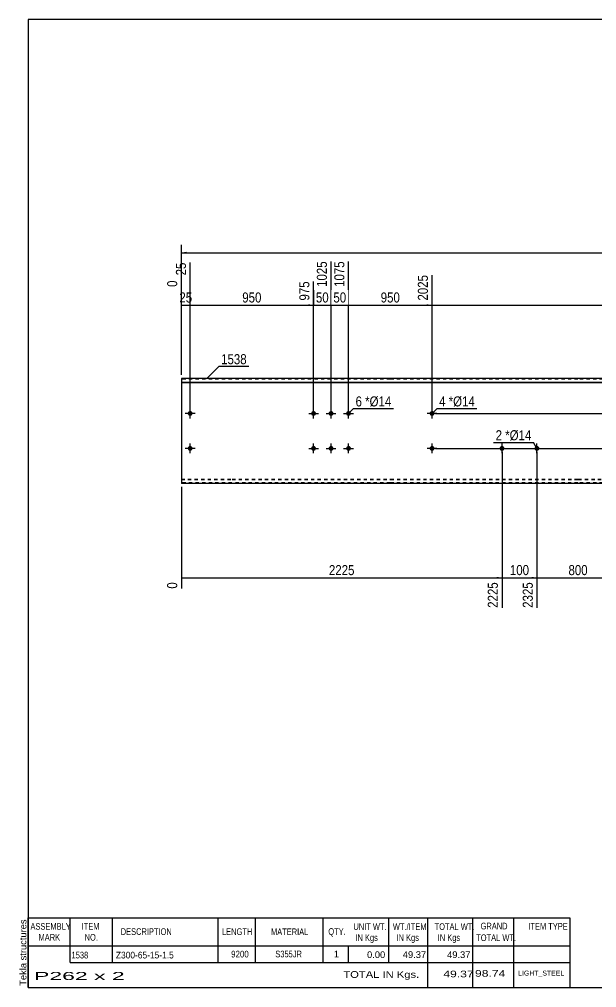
# Model space of a CAD drawing. Header units: millimetres. Extents: x -46 to 356, y -159 to 118.
# Drawn here: x -46.3 to 118.8, y -159.3 to 117.8 of the extents above; entities that cross this region are included whole.
import ezdxf

# ---------------------------------------------------------------- set-up
doc = ezdxf.new("R2010")
doc.units = ezdxf.units.MM
doc.linetypes.add('DXK_LINE_DOT1', pattern=[1.8814, 0.9407, -0.9407])
doc.styles.add('Arial', font='ARIAL.TTF', dxfattribs={"height": 0.2})
doc.styles.add('Arial Narrow', font='ARIALN.TTF', dxfattribs={"height": 0.2})

# ---------------------------------------------------------------- blocks, each defined once
blk = doc.blocks.new('Unknown-628701556-1200')
at = {"color": 5, "linetype": 'Continuous'}
for p, q in [((356.18, 117.75), (-43.82, 117.75)), ((-43.82, 117.75), (-43.82, -159.25)), ((356.18, -159.25), (356.18, 117.75)), ((-43.82, -159.25), (356.18, -159.25))]:
    blk.add_line(p, q, dxfattribs=at)
at = {"color": 174, "linetype": 'Continuous', "style": 'Arial'}
blk.add_text('Tekla structures', height=1.9102, rotation=90, dxfattribs=at).set_placement((-44.32, -158.75))
blk = doc.blocks.new('Bolt-628701556-1271 - 1220')
at = {"linetype": 'Continuous'}
for points in [[(1.8, 5, -1), (3.2, 5, -1)], [(70.99, 5, -1), (72.39, 5, -1)]]:
    blk.add_hatch(color=3, dxfattribs=at).paths.add_polyline_path(points)
at = {"color": 3, "linetype": 'Continuous'}
for p, q in [((2.5, 3.6), (2.5, 6.4)), ((71.69, 3.6), (71.69, 6.4)), ((3.9, 5), (1.1, 5)), ((73.09, 5), (70.29, 5))]:
    blk.add_line(p, q, dxfattribs=at)
blk = doc.blocks.new('Bolt-628701556-1266 - 1220')
at = {"linetype": 'Continuous'}
for points in [[(1.8, -5, -1), (3.2, -5, -1)], [(70.99, -5, -1), (72.39, -5, -1)]]:
    blk.add_hatch(color=3, dxfattribs=at).paths.add_polyline_path(points)
at = {"color": 3, "linetype": 'Continuous'}
for p, q in [((3.9, -5), (1.1, -5)), ((2.5, -6.4), (2.5, -3.6)), ((73.09, -5), (70.29, -5)), ((71.69, -6.4), (71.69, -3.6))]:
    blk.add_line(p, q, dxfattribs=at)
blk = doc.blocks.new('Bolt-628701556-1299 - 1220')
at = {"linetype": 'Continuous'}
for points in [[(37.1, 5, -1), (38.5, 5, -1)], [(42.1, 5, -1), (43.5, 5, -1)], [(47.1, 5, -1), (48.5, 5, -1)], [(37.1, -5, -1), (38.5, -5, -1)], [(42.1, -5, -1), (43.5, -5, -1)], [(47.1, -5, -1), (48.5, -5, -1)]]:
    blk.add_hatch(color=3, dxfattribs=at).paths.add_polyline_path(points)
at = {"color": 3, "linetype": 'Continuous'}
for p, q in [((37.8, 3.6), (37.8, 6.4)), ((42.8, 3.6), (42.8, 6.4)), ((47.8, 3.6), (47.8, 6.4)), ((36.4, 5), (39.2, 5)), ((41.4, 5), (44.2, 5)), ((46.4, 5), (49.2, 5)), ((36.4, -5), (39.2, -5)), ((37.8, -6.4), (37.8, -3.6)), ((41.4, -5), (44.2, -5)), ((42.8, -6.4), (42.8, -3.6)), ((46.4, -5), (49.2, -5)), ((47.8, -6.4), (47.8, -3.6))]:
    blk.add_line(p, q, dxfattribs=at)
blk = doc.blocks.new('Part-628701556-1340 - 1220')
at = {"color": 2, "linetype": 'Continuous'}
for p, q in [((0, 15), (0, -15)), ((14.4, 15), (0, 15)), ((0, 13.94), (14.4, 13.94)), ((59.69, 15), (14.5, 15)), ((14.5, 13.94), (59.69, 13.94)), ((113.39, 15), (59.79, 15)), ((59.79, 13.94), (113.39, 13.94)), ((146.89, 15), (113.49, 15)), ((113.49, 13.94), (146.89, 13.94)), ((180.39, 15), (146.99, 15)), ((146.99, 13.94), (180.39, 13.94)), ((203.49, 15), (180.49, 15)), ((180.49, 13.94), (203.49, 13.94)), ((236.99, 15), (203.59, 15)), ((203.59, 13.94), (236.99, 13.94)), ((270.49, 15), (237.09, 15)), ((237.09, 13.94), (270.49, 13.94)), ((304.99, 15), (270.59, 15)), ((270.59, 13.94), (304.99, 13.94)), ((304.99, 13.94), (304.99, 15)), ((304.99, -15), (304.99, 13.94)), ((0, 13.83), (14.4, 13.83)), ((14.5, 13.83), (59.69, 13.83)), ((59.79, 13.83), (113.39, 13.83)), ((113.49, 13.83), (146.89, 13.83)), ((146.99, 13.83), (180.39, 13.83)), ((180.49, 13.83), (203.49, 13.83)), ((203.59, 13.83), (236.99, 13.83)), ((237.09, 13.83), (270.49, 13.83)), ((270.59, 13.83), (304.99, 13.83)), ((14.4, -15), (0, -15)), ((59.69, -15), (14.5, -15)), ((113.39, -15), (59.79, -15)), ((146.89, -15), (113.49, -15)), ((180.39, -15), (146.99, -15)), ((203.49, -15), (180.49, -15)), ((236.99, -15), (203.59, -15)), ((270.49, -15), (237.09, -15)), ((304.99, -15), (270.59, -15))]:
    blk.add_line(p, q, dxfattribs=at)
at = {"color": 7, "linetype": 'DXK_LINE_DOT1'}
for p, q in [((14.4, 14.85), (0, 14.85)), ((59.69, 14.85), (14.5, 14.85)), ((113.39, 14.85), (59.79, 14.85)), ((146.89, 14.85), (113.49, 14.85)), ((180.39, 14.85), (146.99, 14.85)), ((203.49, 14.85), (180.49, 14.85)), ((236.99, 14.85), (203.59, 14.85)), ((270.49, 14.85), (237.09, 14.85)), ((304.99, 14.85), (270.59, 14.85)), ((0, -13.83), (14.4, -13.83)), ((14.5, -13.83), (59.69, -13.83)), ((59.79, -13.83), (113.39, -13.83)), ((113.49, -13.83), (146.89, -13.83)), ((146.99, -13.83), (180.39, -13.83)), ((180.49, -13.83), (203.49, -13.83)), ((203.59, -13.83), (236.99, -13.83)), ((237.09, -13.83), (270.49, -13.83)), ((270.59, -13.83), (304.99, -13.83)), ((0, -13.94), (14.4, -13.94)), ((14.4, -14.85), (0, -14.85)), ((14.5, -13.94), (59.69, -13.94)), ((59.69, -14.85), (14.5, -14.85)), ((59.79, -13.94), (113.39, -13.94)), ((113.39, -14.85), (59.79, -14.85)), ((113.49, -13.94), (146.89, -13.94)), ((146.89, -14.85), (113.49, -14.85)), ((146.99, -13.94), (180.39, -13.94)), ((180.39, -14.85), (146.99, -14.85)), ((180.49, -13.94), (203.49, -13.94)), ((203.49, -14.85), (180.49, -14.85)), ((203.59, -13.94), (236.99, -13.94)), ((236.99, -14.85), (203.59, -14.85)), ((237.09, -13.94), (270.49, -13.94)), ((270.49, -14.85), (237.09, -14.85)), ((270.59, -13.94), (304.99, -13.94)), ((304.99, -14.85), (270.59, -14.85))]:
    blk.add_line(p, q, dxfattribs=at)
blk = doc.blocks.new('Bolt-628701556-1648 - 1220')
at = {"linetype": 'Continuous'}
for points in [[(91.69, -4.3, -1), (91.69, -5.7, -1)], [(101.69, -4.3, -1), (101.69, -5.7, -1)]]:
    blk.add_hatch(color=3, dxfattribs=at).paths.add_polyline_path(points)
at = {"color": 3, "linetype": 'Continuous'}
for p, q in [((90.29, -5), (93.09, -5)), ((91.69, -6.4), (91.69, -3.6)), ((100.29, -5), (103.09, -5)), ((101.69, -6.4), (101.69, -3.6))]:
    blk.add_line(p, q, dxfattribs=at)
blk = doc.blocks.new('StraightDimension-628701556-1809 - 1220')
at = {"linetype": 'Continuous'}
blk.add_hatch(color=7, dxfattribs=at).paths.add_polyline_path([(41.3, 36.25), (42.8, 36), (41.3, 35.75)])
at = {"color": 7, "linetype": 'Continuous'}
for p, q in [((42.8, 6), (42.8, 48.51)), ((37.8, 6), (37.8, 42.78)), ((37.8, 36), (42.8, 36))]:
    blk.add_line(p, q, dxfattribs=at)
at = {"color": 0}
blk.add_wipeout([(42.73, 36.15), (42.73, 40.35), (37.87, 40.35), (37.87, 36.15)], dxfattribs=at)
at = {"color": 0, "linetype": 'Continuous'}
blk.add_wipeout([(42.2, 49.11), (38, 49.11), (38, 40.6), (42.2, 40.6)], dxfattribs=at)
at = {"color": 3, "linetype": 'Continuous', "style": 'Arial Narrow'}
blk.add_text('1025', height=2.863, rotation=90.0002, dxfattribs=at).set_placement((41.6, 41.2))
at = {"color": 3, "style": 'Arial Narrow'}
blk.add_text('50', height=2.863, dxfattribs=at).set_placement((38.47, 36.75))
blk = doc.blocks.new('StraightDimension-628701556-1510 - 1220')
at = {"linetype": 'Continuous'}
blk.add_hatch(color=7, dxfattribs=at).paths.add_polyline_path([(1, 36.25), (2.5, 36), (1, 35.75)])
at = {"color": 7, "linetype": 'Continuous'}
for p, q in [((2.5, 6), (2.5, 48.16)), ((0, 16), (0, 43.03)), ((0, 36), (2.5, 36))]:
    blk.add_line(p, q, dxfattribs=at)
at = {"color": 0, "linetype": 'Continuous'}
blk.add_wipeout([(1.9, 48.76), (-2.3, 48.76), (-2.3, 43.9), (1.9, 43.9)], dxfattribs=at)
at = {"color": 0}
blk.add_wipeout([(3.68, 36.15), (3.68, 40.35), (-1.18, 40.35), (-1.18, 36.15)], dxfattribs=at)
at = {"color": 0, "linetype": 'Continuous'}
blk.add_wipeout([(-0.6, 43.63), (-4.8, 43.63), (-4.8, 40.6), (-0.6, 40.6)], dxfattribs=at)
at = {"color": 3, "linetype": 'Continuous', "style": 'Arial Narrow'}
for s, height, p in [('25', 2.863, (1.3, 44.5)), ('0', 2.86, (-1.2, 41.2))]:
    blk.add_text(s, height=height, rotation=90.0002, dxfattribs=at).set_placement(p)
at = {"color": 3, "style": 'Arial Narrow'}
blk.add_text('25', height=2.863, dxfattribs=at).set_placement((-0.58, 36.75))
blk = doc.blocks.new('StraightDimension-628701556-1357 - 1220')
at = {"linetype": 'Continuous'}
for points in [[(1.5, 50.75), (0, 51), (1.5, 51.25)], [(303.49, 51.25), (304.99, 51), (303.49, 50.75)]]:
    blk.add_hatch(color=7, dxfattribs=at).paths.add_polyline_path(points)
at = {"color": 7, "linetype": 'Continuous'}
for p, q in [((0, 16), (0, 53.25)), ((304.99, 16), (304.99, 53.25)), ((0, 51), (304.99, 51))]:
    blk.add_line(p, q, dxfattribs=at)
at = {"color": 0}
blk.add_wipeout([(156.75, 51.15), (156.75, 55.35), (148.24, 55.35), (148.24, 51.15)], dxfattribs=at)
at = {"color": 3, "style": 'Arial Narrow'}
blk.add_text('9200', height=2.863, dxfattribs=at).set_placement((148.84, 51.75))
blk = doc.blocks.new('StraightDimension-628701556-1370 - 1220')
at = {"linetype": 'Continuous'}
for points in [[(314.56, -6.5), (314.81, -5), (315.06, -6.5)], [(315.06, -13.5), (314.81, -15), (314.56, -13.5)]]:
    blk.add_hatch(color=7, dxfattribs=at).paths.add_polyline_path(points)
at = {"color": 7, "linetype": 'Continuous'}
for p, q in [((72.69, -5), (317.21, -5)), ((314.81, -15), (314.81, -5)), ((293.49, -15), (317.21, -15))]:
    blk.add_line(p, q, dxfattribs=at)
at = {"color": 0}
blk.add_wipeout([(314.66, -6.66), (310.46, -6.66), (310.46, -13.34), (314.66, -13.34)], dxfattribs=at)
at = {"color": 3, "style": 'Arial Narrow'}
blk.add_text('100', height=2.863, rotation=90.0002, dxfattribs=at).set_placement((314.06, -12.74))
blk = doc.blocks.new('StraightDimension-628701556-1387 - 1220')
at = {"linetype": 'Continuous'}
for points in [[(284.75, 3.5), (285, 5), (285.25, 3.5)], [(285.25, -3.5), (285, -5), (284.75, -3.5)]]:
    blk.add_hatch(color=7, dxfattribs=at).paths.add_polyline_path(points)
at = {"color": 7, "linetype": 'Continuous'}
for p, q in [((72.69, 5), (287.4, 5)), ((285, -5), (285, 5)), ((72.69, -5), (287.4, -5))]:
    blk.add_line(p, q, dxfattribs=at)
at = {"color": 0}
blk.add_wipeout([(284.85, 3.34), (280.65, 3.34), (280.65, -3.34), (284.85, -3.34)], dxfattribs=at)
at = {"color": 3, "style": 'Arial Narrow'}
blk.add_text('100', height=2.863, rotation=90.0002, dxfattribs=at).set_placement((284.25, -2.74))
blk = doc.blocks.new('StraightDimension-628701556-1403 - 1220')
at = {"linetype": 'Continuous'}
for points in [[(284.75, 13.5), (285, 15), (285.25, 13.5)], [(285.25, 6.5), (285, 5), (284.75, 6.5)]]:
    blk.add_hatch(color=7, dxfattribs=at).paths.add_polyline_path(points)
at = {"color": 7, "linetype": 'Continuous'}
for p, q in [((291.49, 15), (282.75, 15)), ((285, 5), (285, 15)), ((72.69, 5), (287.4, 5))]:
    blk.add_line(p, q, dxfattribs=at)
at = {"color": 0}
blk.add_wipeout([(284.85, 13.34), (280.65, 13.34), (280.65, 6.66), (284.85, 6.66)], dxfattribs=at)
at = {"color": 3, "style": 'Arial Narrow'}
blk.add_text('100', height=2.863, rotation=90.0002, dxfattribs=at).set_placement((284.25, 7.26))
blk = doc.blocks.new('StraightDimension-628701556-1523 - 1220')
at = {"linetype": 'Continuous'}
blk.add_hatch(color=7, dxfattribs=at).paths.add_polyline_path([(36.3, 36.25), (37.8, 36), (36.3, 35.75)])
at = {"color": 7, "linetype": 'Continuous'}
for p, q in [((2.5, 6), (2.5, 48.16)), ((37.8, 6), (37.8, 42.78)), ((2.5, 36), (37.8, 36))]:
    blk.add_line(p, q, dxfattribs=at)
at = {"color": 0, "linetype": 'Continuous'}
blk.add_wipeout([(37.2, 43.38), (33, 43.38), (33, 36.7), (37.2, 36.7)], dxfattribs=at)
at = {"color": 0}
blk.add_wipeout([(23.49, 36.15), (23.49, 40.35), (16.81, 40.35), (16.81, 36.15)], dxfattribs=at)
at = {"color": 3, "linetype": 'Continuous', "style": 'Arial Narrow'}
blk.add_text('975', height=2.863, rotation=90.0002, dxfattribs=at).set_placement((36.6, 37.3))
at = {"color": 3, "style": 'Arial Narrow'}
blk.add_text('950', height=2.863, dxfattribs=at).set_placement((17.41, 36.75))
blk = doc.blocks.new('StraightDimension-628701556-1540 - 1220')
at = {"linetype": 'Continuous'}
blk.add_hatch(color=7, dxfattribs=at).paths.add_polyline_path([(70.19, 36.25), (71.69, 36), (70.19, 35.75)])
at = {"color": 7, "linetype": 'Continuous'}
for p, q in [((47.8, 6), (47.8, 48.51)), ((71.69, 6), (71.69, 44.61)), ((47.8, 36), (71.69, 36))]:
    blk.add_line(p, q, dxfattribs=at)
at = {"color": 0, "linetype": 'Continuous'}
blk.add_wipeout([(71.09, 45.21), (66.89, 45.21), (66.89, 36.7), (71.09, 36.7)], dxfattribs=at)
at = {"color": 0}
blk.add_wipeout([(63.09, 36.15), (63.09, 40.35), (56.4, 40.35), (56.4, 36.15)], dxfattribs=at)
at = {"color": 3, "linetype": 'Continuous', "style": 'Arial Narrow'}
blk.add_text('2025', height=2.863, rotation=90.0002, dxfattribs=at).set_placement((70.49, 37.3))
at = {"color": 3, "style": 'Arial Narrow'}
blk.add_text('950', height=2.863, dxfattribs=at).set_placement((57, 36.75))
blk = doc.blocks.new('StraightDimension-628701556-1553 - 1220')
at = {"linetype": 'Continuous'}
blk.add_hatch(color=7, dxfattribs=at).paths.add_polyline_path([(190.49, 36.25), (191.99, 36), (190.49, 35.75)])
at = {"color": 7, "linetype": 'Continuous'}
for p, q in [((71.69, 6), (71.69, 44.61)), ((191.99, 6), (191.99, 44.61)), ((71.69, 36), (191.99, 36))]:
    blk.add_line(p, q, dxfattribs=at)
at = {"color": 0, "linetype": 'Continuous'}
blk.add_wipeout([(191.39, 45.21), (187.19, 45.21), (187.19, 36.7), (191.39, 36.7)], dxfattribs=at)
at = {"color": 0}
blk.add_wipeout([(136.1, 36.15), (136.1, 40.35), (127.59, 40.35), (127.59, 36.15)], dxfattribs=at)
at = {"color": 3, "linetype": 'Continuous', "style": 'Arial Narrow'}
blk.add_text('5025', height=2.863, rotation=90.0002, dxfattribs=at).set_placement((190.79, 37.3))
at = {"color": 3, "style": 'Arial Narrow'}
blk.add_text('3000', height=2.863, dxfattribs=at).set_placement((128.19, 36.75))
blk = doc.blocks.new('StraightDimension-628701556-1811 - 1220')
at = {"linetype": 'Continuous'}
blk.add_hatch(color=7, dxfattribs=at).paths.add_polyline_path([(46.3, 36.25), (47.8, 36), (46.3, 35.75)])
at = {"color": 7, "linetype": 'Continuous'}
for p, q in [((42.8, 6), (42.8, 48.51)), ((47.8, 6), (47.8, 48.51)), ((42.8, 36), (47.8, 36))]:
    blk.add_line(p, q, dxfattribs=at)
at = {"color": 0}
blk.add_wipeout([(47.73, 36.15), (47.73, 40.35), (42.87, 40.35), (42.87, 36.15)], dxfattribs=at)
at = {"color": 0, "linetype": 'Continuous'}
blk.add_wipeout([(47.2, 49.11), (43, 49.11), (43, 40.6), (47.2, 40.6)], dxfattribs=at)
at = {"color": 3, "linetype": 'Continuous', "style": 'Arial Narrow'}
blk.add_text('1075', height=2.863, rotation=90.0002, dxfattribs=at).set_placement((46.6, 41.2))
at = {"color": 3, "style": 'Arial Narrow'}
blk.add_text('50', height=2.863, dxfattribs=at).set_placement((43.47, 36.75))
blk = doc.blocks.new('StraightDimension-628701556-1966 - 1220')
at = {"linetype": 'Continuous'}
blk.add_hatch(color=7, dxfattribs=at).paths.add_polyline_path([(123.69, -41.75), (125.19, -42), (123.69, -42.25)])
at = {"color": 7, "linetype": 'Continuous'}
for p, q in [((101.69, -6), (101.69, -50.61)), ((125.19, -6), (125.19, -50.61)), ((101.69, -42), (125.19, -42))]:
    blk.add_line(p, q, dxfattribs=at)
at = {"color": 0}
blk.add_wipeout([(116.79, -41.85), (116.79, -37.65), (110.1, -37.65), (110.1, -41.85)], dxfattribs=at)
at = {"color": 0, "linetype": 'Continuous'}
blk.add_wipeout([(124.59, -42.7), (120.39, -42.7), (120.39, -51.21), (124.59, -51.21)], dxfattribs=at)
at = {"color": 3, "style": 'Arial Narrow'}
blk.add_text('800', height=2.863, dxfattribs=at).set_placement((110.7, -41.25))
at = {"color": 3, "linetype": 'Continuous', "style": 'Arial Narrow'}
blk.add_text('3125', height=2.863, rotation=90.0002, dxfattribs=at).set_placement((123.99, -50.61))
blk = doc.blocks.new('StraightDimension-628701556-1967 - 1220')
at = {"linetype": 'Continuous'}
blk.add_hatch(color=7, dxfattribs=at).paths.add_polyline_path([(100.19, -41.75), (101.69, -42), (100.19, -42.25)])
at = {"color": 7, "linetype": 'Continuous'}
for p, q in [((91.69, -6), (91.69, -50.61)), ((101.69, -6), (101.69, -50.61)), ((91.69, -42), (101.69, -42))]:
    blk.add_line(p, q, dxfattribs=at)
at = {"color": 0}
blk.add_wipeout([(100.04, -41.85), (100.04, -37.65), (93.35, -37.65), (93.35, -41.85)], dxfattribs=at)
at = {"color": 3, "style": 'Arial Narrow'}
blk.add_text('100', height=2.863, dxfattribs=at).set_placement((93.95, -41.25))
at = {"color": 0, "linetype": 'Continuous'}
blk.add_wipeout([(101.09, -42.7), (96.89, -42.7), (96.89, -51.21), (101.09, -51.21)], dxfattribs=at)
at = {"color": 3, "linetype": 'Continuous', "style": 'Arial Narrow'}
blk.add_text('2325', height=2.863, rotation=90.0002, dxfattribs=at).set_placement((100.49, -50.61))
blk = doc.blocks.new('StraightDimension-628701556-1968 - 1220')
at = {"linetype": 'Continuous'}
blk.add_hatch(color=7, dxfattribs=at).paths.add_polyline_path([(90.19, -41.75), (91.69, -42), (90.19, -42.25)])
at = {"color": 7, "linetype": 'Continuous'}
for p, q in [((91.69, -6), (91.69, -50.61)), ((0, -16), (0, -45.13)), ((0, -42), (91.69, -42))]:
    blk.add_line(p, q, dxfattribs=at)
at = {"color": 0}
blk.add_wipeout([(50.1, -41.85), (50.1, -37.65), (41.59, -37.65), (41.59, -41.85)], dxfattribs=at)
at = {"color": 0, "linetype": 'Continuous'}
for points in [[(-0.6, -42.7), (-4.8, -42.7), (-4.8, -45.73), (-0.6, -45.73)], [(91.09, -42.7), (86.89, -42.7), (86.89, -51.21), (91.09, -51.21)]]:
    blk.add_wipeout(points, dxfattribs=at)
at = {"color": 3, "style": 'Arial Narrow'}
blk.add_text('2225', height=2.863, dxfattribs=at).set_placement((42.19, -41.25))
at = {"color": 3, "linetype": 'Continuous', "style": 'Arial Narrow'}
for s, height, p in [('0', 2.86, (-1.2, -45.13)), ('2225', 2.863, (90.49, -50.61))]:
    blk.add_text(s, height=height, rotation=90.0002, dxfattribs=at).set_placement(p)
blk = doc.blocks.new('CBS_BOM-628701556-2073')
at = {"color": 7, "linetype": 'Continuous'}
for p, q in [((-43.85, -147.28), (-43.85, -139.28)), ((-43.85, -139.28), (111.07, -139.28)), ((-31.85, -147.28), (-31.85, -139.28)), ((-19.66, -147.28), (-19.66, -139.28)), ((10.5, -147.28), (10.5, -139.28)), ((21.18, -147.28), (21.18, -139.28)), ((40.5, -147.28), (40.5, -139.28)), ((59.3, -147.28), (59.3, -139.28)), ((70.51, -147.28), (70.51, -139.28)), ((83.3, -147.28), (83.3, -139.28)), ((95.05, -147.28), (95.05, -139.28)), ((111.07, -139.29), (111.06, -147.27)), ((-43.85, -147.28), (111.07, -147.28)), ((-43.85, -152.08), (-43.85, -147.28)), ((-31.85, -152.08), (-31.85, -147.28)), ((-19.66, -152.08), (-19.66, -147.28)), ((10.5, -152.08), (10.5, -147.28)), ((21.18, -152.08), (21.18, -147.28)), ((40.5, -152.08), (40.5, -147.28)), ((47.76, -152.08), (47.76, -147.28)), ((59.3, -152.08), (59.3, -147.28)), ((70.51, -152.08), (70.51, -147.28)), ((83.3, -152.08), (83.3, -147.28)), ((95.06, -152.08), (95.06, -147.28)), ((111.07, -147.28), (111.07, -152.08)), ((-43.85, -159.28), (-43.85, -152.1)), ((-31.85, -152.08), (111.07, -152.08)), ((70.51, -159.28), (70.51, -152.1)), ((83.3, -159.28), (83.3, -152.1)), ((95.1, -159.28), (95.1, -152.1)), ((111.07, -152.08), (111.07, -159.28)), ((-43.85, -159.28), (111.07, -159.28))]:
    blk.add_line(p, q, dxfattribs=at)
at = {"color": 3, "linetype": 'Continuous', "style": 'Arial'}
for s, height, width, p in [('ASSEMBLY', 1.91, 0.7, (-43.17, -142.71)), ('ITEM', 1.91, 0.8, (-28.53, -142.71)), ('UNIT WT.', 1.91, 0.7, (49.19, -142.78)), ('WT./ITEM', 1.91, 0.7, (60.48, -142.78)), ('TOTAL WT.', 1.91, 0.7, (72.41, -142.78)), ('GRAND', 1.91, 0.8, (85.57, -142.62)), ('ITEM TYPE', 1.91, 0.7, (99.21, -142.7)), ('MARK', 1.91, 0.8, (-40.85, -145.84)), ('NO.', 1.91, 0.8, (-27.67, -145.84)), ('DESCRIPTION', 1.9102, 0.8, (-17.34, -144.21)), ('LENGTH', 1.91, 0.7, (11.61, -144.21)), ('MATERIAL', 1.91, 0.8, (25.63, -144.26)), ('QTY.', 1.91, 0.8, (42.02, -144.18)), ('IN Kgs', 1.91, 0.8, (49.77, -145.92)), ('IN Kgs', 1.91, 0.8, (61.52, -145.92)), ('IN Kgs', 1.91, 0.8, (73.31, -145.92)), ('TOTAL WT.', 1.91, 0.7, (84.31, -145.96))]:
    blk.add_text(s, height=height, dxfattribs=dict(at, width=width)).set_placement(p)
at = {"color": 7, "linetype": 'Continuous', "style": 'Arial'}
for s, height, width, p in [('1538', 1.91, 0.8, (-31.4, -150.93)), ('Z300-65-15-1.5', 1.9102, 0.9, (-18.73, -150.93)), ('9200', 1.91, 0.85, (14.22, -150.65)), ('S355JR', 1.91, 0.8, (26.87, -150.62))]:
    blk.add_text(s, height=height, dxfattribs=dict(at, width=width)).set_placement(p)
for s, p in [('1', (43.59, -150.62)), ('0.00', (53.1, -150.81)), ('49.37', (63.32, -150.78)), ('49.37', (75.99, -150.81))]:
    blk.add_text(s, height=1.91, dxfattribs=at).set_placement(p)
at = {"color": 6, "linetype": 'Continuous', "style": 'Arial'}
for s, height, width, p in [('P262 x 2', 2.292, 2.05, (-42.13, -157.09)), ('TOTAL IN Kgs.', 1.9102, 1.2, (46.31, -156.48)), ('49.37', 1.91, 1.3, (74.9, -156.33)), ('98.74', 1.91, 1.3, (83.97, -156.17))]:
    blk.add_text(s, height=height, dxfattribs=dict(at, width=width)).set_placement(p)
blk.add_text('LIGHT_STEEL', height=1.4135, dxfattribs=at).set_placement((96.32, -155.83))
blk = doc.blocks.new('Mark-628701556-1657 - 1220')
at = {"color": 0}
blk.add_wipeout([(91.7, -2.67), (91.7, 0.33), (89.88, 0.33), (89.88, -2.67)], dxfattribs=at)
blk.add_wipeout([(91.7, -2.67), (91.7, 0.33), (89.88, 0.33), (89.88, -2.67)], dxfattribs=at)
blk.add_wipeout([(93.88, -2.67), (93.88, 0.33), (92.6, 0.33), (92.6, -2.67)], dxfattribs=at)
blk.add_wipeout([(93.88, -2.67), (93.88, 0.33), (92.6, 0.33), (92.6, -2.67)], dxfattribs=at)
at = {"color": 3, "style": 'Arial Narrow'}
blk.add_text('2', height=2.86, dxfattribs=at).set_placement((89.88, -2.67))
at = {"color": 0}
blk.add_wipeout([(100.09, -2.67), (100.09, 0.33), (93.88, 0.33), (93.88, -2.67)], dxfattribs=at)
blk.add_wipeout([(100.09, -2.67), (100.09, 0.33), (93.88, 0.33), (93.88, -2.67)], dxfattribs=at)
at = {"color": 7, "linetype": 'Continuous'}
for p in [(89.28, -3.27), (101.69, -5)]:
    blk.add_line(p, (100.69, -3.27), dxfattribs=at)
at = {"color": 3, "style": 'Arial Narrow'}
for s, height, p in [('*', 2.86, (92.6, -2.67)), ('Ø14', 2.863, (93.88, -2.67))]:
    blk.add_text(s, height=height, dxfattribs=at).set_placement(p)
blk = doc.blocks.new('Mark-628701556-1295 - 1220')
at = {"color": 0}
blk.add_wipeout([(51.64, 7.01), (51.64, 10.01), (49.81, 10.01), (49.81, 7.01)], dxfattribs=at)
blk.add_wipeout([(51.64, 7.01), (51.64, 10.01), (49.81, 10.01), (49.81, 7.01)], dxfattribs=at)
at = {"color": 7, "linetype": 'Continuous'}
blk.add_line((47.8, 5), (49.21, 6.41), dxfattribs=at)
at = {"color": 0}
blk.add_wipeout([(53.82, 7.01), (53.82, 10.01), (52.54, 10.01), (52.54, 7.01)], dxfattribs=at)
blk.add_wipeout([(53.82, 7.01), (53.82, 10.01), (52.54, 10.01), (52.54, 7.01)], dxfattribs=at)
at = {"color": 3, "style": 'Arial Narrow'}
blk.add_text('6', height=2.86, dxfattribs=at).set_placement((49.81, 7.01))
at = {"color": 0}
blk.add_wipeout([(60.03, 7.01), (60.03, 10.01), (53.82, 10.01), (53.82, 7.01)], dxfattribs=at)
blk.add_wipeout([(60.03, 7.01), (60.03, 10.01), (53.82, 10.01), (53.82, 7.01)], dxfattribs=at)
at = {"color": 7, "linetype": 'Continuous'}
blk.add_line((49.21, 6.41), (60.63, 6.41), dxfattribs=at)
at = {"color": 3, "style": 'Arial Narrow'}
for s, height, p in [('*', 2.86, (52.54, 7.01)), ('Ø14', 2.863, (53.82, 7.01))]:
    blk.add_text(s, height=height, dxfattribs=at).set_placement(p)
blk = doc.blocks.new('Mark-628701556-1336 - 1220')
at = {"color": 0}
blk.add_wipeout([(18.67, 19.09), (18.67, 22.09), (11.36, 22.09), (11.36, 19.09)], dxfattribs=at)
blk.add_wipeout([(18.67, 19.09), (18.67, 22.09), (11.36, 22.09), (11.36, 19.09)], dxfattribs=at)
at = {"color": 7, "linetype": 'Continuous'}
for p, q in [((7.22, 14.95), (10.76, 18.49)), ((10.76, 18.49), (19.27, 18.49))]:
    blk.add_line(p, q, dxfattribs=at)
at = {"color": 3, "style": 'Arial Narrow'}
blk.add_text('1538', height=2.863, dxfattribs=at).set_placement((11.36, 19.09))
blk = doc.blocks.new('MarkSet-628701556-1613 - 1220')
at = {"color": 0}
blk.add_wipeout([(75.53, 7.01), (75.53, 10.01), (73.71, 10.01), (73.71, 7.01)], dxfattribs=at)
blk.add_wipeout([(75.53, 7.01), (75.53, 10.01), (73.71, 10.01), (73.71, 7.01)], dxfattribs=at)
at = {"color": 7, "linetype": 'Continuous'}
blk.add_line((71.69, 5), (73.11, 6.41), dxfattribs=at)
at = {"color": 0}
blk.add_wipeout([(77.71, 7.01), (77.71, 10.01), (76.43, 10.01), (76.43, 7.01)], dxfattribs=at)
blk.add_wipeout([(77.71, 7.01), (77.71, 10.01), (76.43, 10.01), (76.43, 7.01)], dxfattribs=at)
at = {"color": 3, "style": 'Arial Narrow'}
blk.add_text('4', height=2.86, dxfattribs=at).set_placement((73.71, 7.01))
at = {"color": 0}
blk.add_wipeout([(83.92, 7.01), (83.92, 10.01), (77.71, 10.01), (77.71, 7.01)], dxfattribs=at)
blk.add_wipeout([(83.92, 7.01), (83.92, 10.01), (77.71, 10.01), (77.71, 7.01)], dxfattribs=at)
at = {"color": 7, "linetype": 'Continuous'}
blk.add_line((73.11, 6.41), (84.52, 6.41), dxfattribs=at)
at = {"color": 3, "style": 'Arial Narrow'}
for s, height, p in [('*', 2.86, (76.43, 7.01)), ('Ø14', 2.863, (77.71, 7.01))]:
    blk.add_text(s, height=height, dxfattribs=at).set_placement(p)

msp = doc.modelspace()

# ---------------------------------------------------------------- block references
for name in ['Unknown-628701556-1200', 'Part-628701556-1340 - 1220', 'Bolt-628701556-1271 - 1220', 'Bolt-628701556-1299 - 1220', 'Bolt-628701556-1266 - 1220', 'Bolt-628701556-1648 - 1220', 'CBS_BOM-628701556-2073']:
    msp.add_blockref(name, (0, 0))

# ---------------------------------------------------------------- next in the draw order: block references
for name in ['StraightDimension-628701556-1510 - 1220', 'StraightDimension-628701556-1809 - 1220', 'StraightDimension-628701556-1370 - 1220']:
    msp.add_blockref(name, (0, 0))

# ---------------------------------------------------------------- next in the draw order: block references
for name in ['StraightDimension-628701556-1357 - 1220', 'StraightDimension-628701556-1387 - 1220']:
    msp.add_blockref(name, (0, 0))

# ---------------------------------------------------------------- next in the draw order: block references
for name in ['StraightDimension-628701556-1523 - 1220', 'StraightDimension-628701556-1403 - 1220', 'StraightDimension-628701556-1966 - 1220']:
    msp.add_blockref(name, (0, 0))

# ---------------------------------------------------------------- next in the draw order: block references
for name in ['StraightDimension-628701556-1540 - 1220', 'Mark-628701556-1336 - 1220', 'StraightDimension-628701556-1967 - 1220']:
    msp.add_blockref(name, (0, 0))

# ---------------------------------------------------------------- next in the draw order: block references
for name in ['StraightDimension-628701556-1811 - 1220', 'StraightDimension-628701556-1553 - 1220', 'StraightDimension-628701556-1968 - 1220']:
    msp.add_blockref(name, (0, 0))

# ---------------------------------------------------------------- next in the draw order: block references
for name in ['Mark-628701556-1295 - 1220', 'MarkSet-628701556-1613 - 1220', 'Mark-628701556-1657 - 1220']:
    msp.add_blockref(name, (0, 0))

doc.saveas('drawing.dxf')
